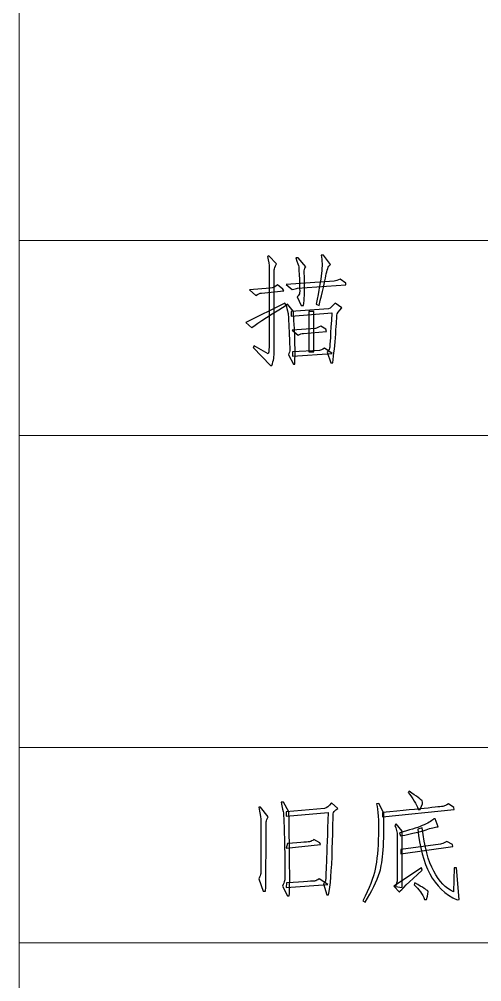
# Model space of a CAD drawing. Header units: millimetres. Extents: x -894 to 2281, y 379 to 1725.
# Drawn here: x -894.2 to -840.9, y 607.8 to 718.7 of the extents above; entities that cross this region are included whole.
import ezdxf

# ---------------------------------------------------------------- set-up
doc = ezdxf.new("R2010")
doc.units = ezdxf.units.MM
doc.layers.add('layer 1', color=7, linetype='Continuous')

msp = doc.modelspace()

# ---------------------------------------------------------------- linework, layer by layer
at = {"layer": 'layer 1', "color": 1, "lineweight": 9}
for points in [[(-894.236, 1713.062), (-894.236, 1713.062), (-894.236, 378.7), (-894.236, 378.7)], [(-773.752, 693.196), (-773.752, 693.196), (-894.236, 693.196), (-894.236, 693.196)], [(-773.752, 670.732), (-773.752, 670.732), (-894.236, 670.732), (-894.236, 670.732)], [(-773.752, 634.79), (-773.752, 634.79), (-894.236, 634.79), (-894.236, 634.79)], [(-773.752, 612.326), (-773.752, 612.326), (-894.236, 612.326), (-894.236, 612.326)]]:
    msp.add_open_spline(points, degree=3, dxfattribs=at)
at = {"layer": 'layer 1', "color": 1}
for points, knots in [([(-865.54, 680.123), (-865.471, 680.438), (-865.435, 680.79), (-865.435, 681.174), (-865.435, 681.174), (-865.435, 681.174), (-865.435, 690.072), (-865.435, 690.072), (-865.435, 690.072), (-865.435, 690.389), (-865.504, 690.812), (-865.646, 691.337), (-865.646, 691.337), (-865.646, 691.337), (-865.486, 691.443), (-865.486, 691.443), (-865.486, 691.443), (-865.486, 691.443), (-864.592, 690.495), (-864.592, 690.495), (-864.592, 690.495), (-864.768, 690.178), (-864.855, 689.951), (-864.855, 689.81), (-864.855, 689.81), (-864.855, 689.67), (-864.855, 686.546), (-864.855, 680.438), (-864.855, 680.438), (-864.855, 679.876), (-864.943, 679.332), (-865.118, 678.807), (-865.118, 678.807), (-865.118, 678.807), (-865.278, 678.807), (-865.278, 678.807), (-865.278, 678.807), (-865.278, 678.807), (-867.277, 680.86), (-867.277, 680.86), (-867.277, 680.86), (-867.277, 680.86), (-867.171, 681.071), (-867.171, 681.071), (-867.171, 681.071), (-867.171, 681.071), (-865.54, 680.123), (-865.54, 680.123)], [0, 0, 0, 0, 0.0833333, 0.0833333, 0.0833333, 0.0833333, 0.1666667, 0.1666667, 0.1666667, 0.1666667, 0.25, 0.25, 0.25, 0.25, 0.3333333, 0.3333333, 0.3333333, 0.3333333, 0.4166667, 0.4166667, 0.4166667, 0.4166667, 0.5, 0.5, 0.5, 0.5, 0.5833333, 0.5833333, 0.5833333, 0.5833333, 0.6666667, 0.6666667, 0.6666667, 0.6666667, 0.75, 0.75, 0.75, 0.75, 0.8333333, 0.8333333, 0.8333333, 0.8333333, 0.9166667, 0.9166667, 0.9166667, 0.9166667, 1, 1, 1, 1]), ([(-861.486, 685.703), (-861.486, 685.703), (-861.748, 685.703), (-861.748, 685.703), (-861.748, 685.703), (-861.748, 685.703), (-862.222, 686.703), (-862.222, 686.703), (-862.222, 686.703), (-862.047, 686.88), (-861.951, 687.038), (-861.933, 687.177), (-861.933, 687.177), (-861.917, 687.318), (-861.924, 687.826), (-861.96, 688.704), (-861.96, 688.704), (-861.996, 689.583), (-862.02, 690.072), (-862.038, 690.178), (-862.038, 690.178), (-862.056, 690.284), (-862.171, 690.618), (-862.382, 691.18), (-862.382, 691.18), (-862.382, 691.18), (-862.117, 691.18), (-862.117, 691.18), (-862.117, 691.18), (-862.117, 691.18), (-861.223, 690.178), (-861.223, 690.178), (-861.223, 690.178), (-861.362, 689.933), (-861.425, 689.731), (-861.407, 689.574), (-861.407, 689.574), (-861.389, 689.414), (-861.371, 688.916), (-861.355, 688.073), (-861.355, 688.073), (-861.337, 687.231), (-861.38, 686.44), (-861.486, 685.703)], [0, 0, 0, 0, 0.0909091, 0.0909091, 0.0909091, 0.0909091, 0.1818182, 0.1818182, 0.1818182, 0.1818182, 0.2727273, 0.2727273, 0.2727273, 0.2727273, 0.3636364, 0.3636364, 0.3636364, 0.3636364, 0.4545455, 0.4545455, 0.4545455, 0.4545455, 0.5454545, 0.5454545, 0.5454545, 0.5454545, 0.6363636, 0.6363636, 0.6363636, 0.6363636, 0.7272727, 0.7272727, 0.7272727, 0.7272727, 0.8181818, 0.8181818, 0.8181818, 0.8181818, 0.9090909, 0.9090909, 0.9090909, 0.9090909, 1, 1, 1, 1]), ([(-858.379, 690.441), (-858.626, 690.232), (-858.801, 689.792), (-858.907, 689.127), (-858.907, 689.127), (-859.012, 688.46), (-859.275, 687.318), (-859.695, 685.703), (-859.695, 685.703), (-859.695, 685.703), (-860.012, 685.86), (-860.012, 685.86), (-860.012, 685.86), (-859.695, 687.442), (-859.493, 688.626), (-859.405, 689.414), (-859.405, 689.414), (-859.318, 690.205), (-859.327, 690.899), (-859.432, 691.494), (-859.432, 691.494), (-859.432, 691.494), (-859.17, 691.494), (-859.17, 691.494), (-859.17, 691.494), (-859.17, 691.494), (-858.379, 690.441), (-858.379, 690.441)], [0, 0, 0, 0, 0.1428571, 0.1428571, 0.1428571, 0.1428571, 0.2857143, 0.2857143, 0.2857143, 0.2857143, 0.4285714, 0.4285714, 0.4285714, 0.4285714, 0.5714286, 0.5714286, 0.5714286, 0.5714286, 0.7142857, 0.7142857, 0.7142857, 0.7142857, 0.8571429, 0.8571429, 0.8571429, 0.8571429, 1, 1, 1, 1]), ([(-857.959, 688.493), (-857.748, 688.529), (-857.521, 688.617), (-857.274, 688.756), (-857.274, 688.756), (-857.274, 688.756), (-856.588, 688.284), (-856.588, 688.284), (-856.588, 688.284), (-856.588, 688.284), (-856.588, 688.073), (-856.588, 688.073), (-856.588, 688.073), (-856.588, 688.073), (-862.171, 687.705), (-862.171, 687.705), (-862.171, 687.705), (-862.31, 687.669), (-862.521, 687.617), (-862.802, 687.545), (-862.802, 687.545), (-862.802, 687.545), (-863.487, 688.125), (-863.487, 688.125), (-863.487, 688.125), (-863.487, 688.125), (-857.959, 688.493), (-857.959, 688.493)], [0, 0, 0, 0, 0.1428571, 0.1428571, 0.1428571, 0.1428571, 0.2857143, 0.2857143, 0.2857143, 0.2857143, 0.4285714, 0.4285714, 0.4285714, 0.4285714, 0.5714286, 0.5714286, 0.5714286, 0.5714286, 0.7142857, 0.7142857, 0.7142857, 0.7142857, 0.8571429, 0.8571429, 0.8571429, 0.8571429, 1, 1, 1, 1]), ([(-863.856, 687.599), (-863.856, 687.599), (-863.75, 687.388), (-863.75, 687.388), (-863.75, 687.388), (-863.75, 687.388), (-866.329, 687.125), (-866.329, 687.125), (-866.329, 687.125), (-866.506, 687.125), (-866.715, 687.038), (-866.962, 686.862), (-866.962, 686.862), (-866.962, 686.862), (-867.699, 687.494), (-867.699, 687.494), (-867.699, 687.494), (-867.699, 687.494), (-865.329, 687.705), (-865.329, 687.705), (-865.329, 687.705), (-864.979, 687.738), (-864.698, 687.862), (-864.487, 688.073), (-864.487, 688.073), (-864.487, 688.073), (-863.856, 687.599), (-863.856, 687.599)], [0, 0, 0, 0, 0.1428571, 0.1428571, 0.1428571, 0.1428571, 0.2857143, 0.2857143, 0.2857143, 0.2857143, 0.4285714, 0.4285714, 0.4285714, 0.4285714, 0.5714286, 0.5714286, 0.5714286, 0.5714286, 0.7142857, 0.7142857, 0.7142857, 0.7142857, 0.8571429, 0.8571429, 0.8571429, 0.8571429, 1, 1, 1, 1]), ([(-867.436, 683.124), (-867.436, 683.124), (-868.119, 683.756), (-868.119, 683.756), (-868.119, 683.756), (-868.119, 683.756), (-863.644, 685.966), (-863.644, 685.966), (-863.644, 685.966), (-863.644, 685.966), (-863.487, 685.757), (-863.487, 685.757), (-863.487, 685.757), (-865.909, 684.248), (-867.225, 683.369), (-867.436, 683.124)], [0, 0, 0, 0, 0.25, 0.25, 0.25, 0.25, 0.5, 0.5, 0.5, 0.5, 0.75, 0.75, 0.75, 0.75, 1, 1, 1, 1]), ([(-863.487, 685.757), (-863.487, 685.757), (-863.328, 685.86), (-863.328, 685.86), (-863.328, 685.86), (-863.328, 685.86), (-862.645, 685.018), (-862.645, 685.018), (-862.645, 685.018), (-862.47, 682.176), (-862.416, 680.157), (-862.485, 678.964), (-862.485, 678.964), (-862.485, 678.964), (-862.645, 678.964), (-862.645, 678.964), (-862.645, 678.964), (-862.645, 678.964), (-863.224, 680.018), (-863.224, 680.018), (-863.224, 680.018), (-863.119, 680.262), (-863.065, 680.456), (-863.065, 680.597), (-863.065, 680.597), (-863.065, 680.736), (-863.092, 681.449), (-863.143, 682.729), (-863.143, 682.729), (-863.197, 684.009), (-863.233, 684.695), (-863.249, 684.782), (-863.249, 684.782), (-863.267, 684.87), (-863.346, 685.196), (-863.487, 685.757)], [0, 0, 0, 0, 0.1111111, 0.1111111, 0.1111111, 0.1111111, 0.2222222, 0.2222222, 0.2222222, 0.2222222, 0.3333333, 0.3333333, 0.3333333, 0.3333333, 0.4444444, 0.4444444, 0.4444444, 0.4444444, 0.5555556, 0.5555556, 0.5555556, 0.5555556, 0.6666667, 0.6666667, 0.6666667, 0.6666667, 0.7777778, 0.7777778, 0.7777778, 0.7777778, 0.8888889, 0.8888889, 0.8888889, 0.8888889, 1, 1, 1, 1]), ([(-862.908, 685.018), (-862.908, 685.018), (-858.59, 685.335), (-858.59, 685.335), (-858.59, 685.335), (-858.379, 685.404), (-858.134, 685.616), (-857.853, 685.966), (-857.853, 685.966), (-857.853, 685.966), (-857.062, 685.44), (-857.062, 685.44), (-857.062, 685.44), (-857.449, 685.054), (-857.642, 684.773), (-857.642, 684.598), (-857.642, 684.598), (-857.642, 684.423), (-857.687, 683.702), (-857.775, 682.439), (-857.775, 682.439), (-857.862, 681.174), (-857.977, 680.069), (-858.116, 679.121), (-858.116, 679.121), (-858.116, 679.121), (-858.327, 679.121), (-858.327, 679.121), (-858.327, 679.121), (-858.327, 679.121), (-858.747, 680.332), (-858.747, 680.332), (-858.747, 680.332), (-858.572, 680.543), (-858.475, 680.736), (-858.46, 680.912), (-858.46, 680.912), (-858.442, 681.087), (-858.363, 682.403), (-858.222, 684.861), (-858.222, 684.861), (-858.222, 684.861), (-862.908, 684.492), (-862.908, 684.492), (-862.908, 684.492), (-862.908, 684.492), (-862.908, 685.018), (-862.908, 685.018)], [0, 0, 0, 0, 0.0833333, 0.0833333, 0.0833333, 0.0833333, 0.1666667, 0.1666667, 0.1666667, 0.1666667, 0.25, 0.25, 0.25, 0.25, 0.3333333, 0.3333333, 0.3333333, 0.3333333, 0.4166667, 0.4166667, 0.4166667, 0.4166667, 0.5, 0.5, 0.5, 0.5, 0.5833333, 0.5833333, 0.5833333, 0.5833333, 0.6666667, 0.6666667, 0.6666667, 0.6666667, 0.75, 0.75, 0.75, 0.75, 0.8333333, 0.8333333, 0.8333333, 0.8333333, 0.9166667, 0.9166667, 0.9166667, 0.9166667, 1, 1, 1, 1]), ([(-860.275, 685.018), (-860.275, 685.018), (-860.275, 680.386), (-860.275, 680.386), (-860.275, 680.386), (-860.275, 680.386), (-860.854, 680.386), (-860.854, 680.386), (-860.854, 680.386), (-860.854, 680.386), (-860.854, 685.018), (-860.854, 685.018), (-860.854, 685.018), (-860.854, 685.018), (-860.275, 685.018), (-860.275, 685.018)], [0, 0, 0, 0, 0.25, 0.25, 0.25, 0.25, 0.5, 0.5, 0.5, 0.5, 0.75, 0.75, 0.75, 0.75, 1, 1, 1, 1]), ([(-858.853, 682.702), (-858.853, 682.702), (-861.486, 682.491), (-861.486, 682.491), (-861.486, 682.491), (-861.661, 682.491), (-861.872, 682.421), (-862.117, 682.282), (-862.117, 682.282), (-862.117, 682.282), (-862.802, 682.859), (-862.802, 682.859), (-862.802, 682.859), (-862.802, 682.859), (-860.118, 683.07), (-860.118, 683.07), (-860.118, 683.07), (-859.942, 683.106), (-859.731, 683.194), (-859.486, 683.333), (-859.486, 683.333), (-859.486, 683.333), (-858.907, 682.965), (-858.907, 682.965), (-858.907, 682.965), (-858.907, 682.965), (-858.853, 682.702), (-858.853, 682.702)], [0, 0, 0, 0, 0.1428571, 0.1428571, 0.1428571, 0.1428571, 0.2857143, 0.2857143, 0.2857143, 0.2857143, 0.4285714, 0.4285714, 0.4285714, 0.4285714, 0.5714286, 0.5714286, 0.5714286, 0.5714286, 0.7142857, 0.7142857, 0.7142857, 0.7142857, 0.8571429, 0.8571429, 0.8571429, 0.8571429, 1, 1, 1, 1]), ([(-862.75, 679.86), (-862.75, 679.86), (-862.75, 680.386), (-862.75, 680.386), (-862.75, 680.386), (-862.75, 680.386), (-859.644, 680.543), (-859.644, 680.543), (-859.644, 680.543), (-859.502, 680.543), (-859.309, 680.631), (-859.064, 680.806), (-859.064, 680.806), (-859.064, 680.806), (-858.17, 680.175), (-858.17, 680.175), (-858.17, 680.175), (-858.17, 680.175), (-862.75, 679.86), (-862.75, 679.86)], [0, 0, 0, 0, 0.2, 0.2, 0.2, 0.2, 0.4, 0.4, 0.4, 0.4, 0.6, 0.6, 0.6, 0.6, 0.8, 0.8, 0.8, 0.8, 1, 1, 1, 1]), ([(-848.27, 627.683), (-848.481, 628.315), (-848.868, 628.964), (-849.429, 629.631), (-849.429, 629.631), (-849.429, 629.631), (-849.324, 629.788), (-849.324, 629.788), (-849.324, 629.788), (-848.412, 629.157), (-847.902, 628.78), (-847.796, 628.656), (-847.796, 628.656), (-847.693, 628.532), (-847.78, 628.209), (-848.061, 627.683), (-848.061, 627.683), (-848.061, 627.683), (-848.27, 627.683), (-848.27, 627.683)], [0, 0, 0, 0, 0.2, 0.2, 0.2, 0.2, 0.4, 0.4, 0.4, 0.4, 0.6, 0.6, 0.6, 0.6, 0.8, 0.8, 0.8, 0.8, 1, 1, 1, 1]), ([(-863.671, 623.39), (-863.723, 625.83), (-863.768, 627.128), (-863.802, 627.288), (-863.802, 627.288), (-863.838, 627.445), (-863.925, 627.859), (-864.067, 628.526), (-864.067, 628.526), (-864.067, 628.526), (-863.802, 628.526), (-863.802, 628.526), (-863.802, 628.526), (-863.802, 628.526), (-863.17, 627.418), (-863.17, 627.418), (-863.17, 627.418), (-863.065, 622.155), (-863.047, 618.925), (-863.119, 617.732), (-863.119, 617.732), (-863.119, 617.732), (-863.328, 617.732), (-863.328, 617.732), (-863.328, 617.732), (-863.328, 617.732), (-863.907, 618.837), (-863.907, 618.837), (-863.907, 618.837), (-863.802, 619.082), (-863.723, 619.293), (-863.671, 619.468), (-863.671, 619.468), (-863.617, 619.643), (-863.617, 620.951), (-863.671, 623.39)], [0, 0, 0, 0, 0.1111111, 0.1111111, 0.1111111, 0.1111111, 0.2222222, 0.2222222, 0.2222222, 0.2222222, 0.3333333, 0.3333333, 0.3333333, 0.3333333, 0.4444444, 0.4444444, 0.4444444, 0.4444444, 0.5555556, 0.5555556, 0.5555556, 0.5555556, 0.6666667, 0.6666667, 0.6666667, 0.6666667, 0.7777778, 0.7777778, 0.7777778, 0.7777778, 0.8888889, 0.8888889, 0.8888889, 0.8888889, 1, 1, 1, 1]), ([(-865.54, 626.841), (-865.68, 626.594), (-865.761, 626.401), (-865.776, 626.261), (-865.776, 626.261), (-865.794, 626.12), (-865.803, 625.042), (-865.803, 623.022), (-865.803, 623.022), (-865.803, 621.005), (-865.821, 619.417), (-865.855, 618.257), (-865.855, 618.257), (-865.855, 618.257), (-866.12, 618.257), (-866.12, 618.257), (-866.12, 618.257), (-866.12, 618.257), (-866.646, 619.679), (-866.646, 619.679), (-866.646, 619.679), (-866.506, 619.96), (-866.425, 620.171), (-866.41, 620.311), (-866.41, 620.311), (-866.392, 620.452), (-866.383, 621.479), (-866.383, 623.39), (-866.383, 623.39), (-866.383, 625.304), (-866.392, 626.376), (-866.41, 626.603), (-866.41, 626.603), (-866.425, 626.832), (-866.506, 627.279), (-866.646, 627.946), (-866.646, 627.946), (-866.646, 627.946), (-866.434, 627.946), (-866.434, 627.946), (-866.434, 627.946), (-866.434, 627.946), (-865.54, 626.841), (-865.54, 626.841)], [0, 0, 0, 0, 0.0909091, 0.0909091, 0.0909091, 0.0909091, 0.1818182, 0.1818182, 0.1818182, 0.1818182, 0.2727273, 0.2727273, 0.2727273, 0.2727273, 0.3636364, 0.3636364, 0.3636364, 0.3636364, 0.4545455, 0.4545455, 0.4545455, 0.4545455, 0.5454545, 0.5454545, 0.5454545, 0.5454545, 0.6363636, 0.6363636, 0.6363636, 0.6363636, 0.7272727, 0.7272727, 0.7272727, 0.7272727, 0.8181818, 0.8181818, 0.8181818, 0.8181818, 0.9090909, 0.9090909, 0.9090909, 0.9090909, 1, 1, 1, 1]), ([(-858.59, 617.837), (-858.59, 617.837), (-858.801, 617.837), (-858.801, 617.837), (-858.801, 617.837), (-858.801, 617.837), (-859.17, 619.1), (-859.17, 619.1), (-859.17, 619.1), (-859.028, 619.275), (-858.949, 619.435), (-858.931, 619.574), (-858.931, 619.574), (-858.916, 619.715), (-858.819, 622.294), (-858.644, 627.315), (-858.644, 627.315), (-858.644, 627.315), (-863.487, 626.893), (-863.487, 626.893), (-863.487, 626.893), (-863.487, 626.893), (-863.487, 627.418), (-863.487, 627.418), (-863.487, 627.418), (-863.487, 627.418), (-859.064, 627.787), (-859.064, 627.787), (-859.064, 627.787), (-858.819, 627.823), (-858.554, 628.034), (-858.273, 628.42), (-858.273, 628.42), (-858.273, 628.42), (-857.536, 627.787), (-857.536, 627.787), (-857.536, 627.787), (-857.889, 627.542), (-858.064, 627.34), (-858.064, 627.182), (-858.064, 627.182), (-858.064, 627.025), (-858.098, 625.673), (-858.17, 623.128), (-858.17, 623.128), (-858.24, 620.582), (-858.379, 618.819), (-858.59, 617.837)], [0, 0, 0, 0, 0.0833333, 0.0833333, 0.0833333, 0.0833333, 0.1666667, 0.1666667, 0.1666667, 0.1666667, 0.25, 0.25, 0.25, 0.25, 0.3333333, 0.3333333, 0.3333333, 0.3333333, 0.4166667, 0.4166667, 0.4166667, 0.4166667, 0.5, 0.5, 0.5, 0.5, 0.5833333, 0.5833333, 0.5833333, 0.5833333, 0.6666667, 0.6666667, 0.6666667, 0.6666667, 0.75, 0.75, 0.75, 0.75, 0.8333333, 0.8333333, 0.8333333, 0.8333333, 0.9166667, 0.9166667, 0.9166667, 0.9166667, 1, 1, 1, 1]), ([(-852.799, 628.366), (-852.799, 628.366), (-852.219, 627.261), (-852.219, 627.261), (-852.219, 627.261), (-852.186, 623.855), (-852.343, 621.602), (-852.693, 620.495), (-852.693, 620.495), (-853.044, 619.39), (-853.605, 618.224), (-854.378, 616.995), (-854.378, 616.995), (-854.378, 616.995), (-854.641, 617.152), (-854.641, 617.152), (-854.641, 617.152), (-853.904, 618.592), (-853.43, 619.812), (-853.219, 620.812), (-853.219, 620.812), (-853.01, 621.811), (-852.886, 623.137), (-852.85, 624.788), (-852.85, 624.788), (-852.817, 626.437), (-852.886, 627.611), (-853.062, 628.315), (-853.062, 628.315), (-853.062, 628.315), (-852.799, 628.366), (-852.799, 628.366)], [0, 0, 0, 0, 0.125, 0.125, 0.125, 0.125, 0.25, 0.25, 0.25, 0.25, 0.375, 0.375, 0.375, 0.375, 0.5, 0.5, 0.5, 0.5, 0.625, 0.625, 0.625, 0.625, 0.75, 0.75, 0.75, 0.75, 0.875, 0.875, 0.875, 0.875, 1, 1, 1, 1]), ([(-844.164, 627.892), (-844.164, 627.892), (-844.112, 627.683), (-844.112, 627.683), (-844.112, 627.683), (-844.112, 627.683), (-852.376, 626.841), (-852.376, 626.841), (-852.376, 626.841), (-852.376, 626.841), (-852.376, 627.315), (-852.376, 627.315), (-852.376, 627.315), (-847.708, 627.771), (-845.35, 628.016), (-845.296, 628.052), (-845.296, 628.052), (-845.244, 628.085), (-845.076, 628.173), (-844.795, 628.315), (-844.795, 628.315), (-844.795, 628.315), (-844.164, 627.892), (-844.164, 627.892)], [0, 0, 0, 0, 0.1666667, 0.1666667, 0.1666667, 0.1666667, 0.3333333, 0.3333333, 0.3333333, 0.3333333, 0.5, 0.5, 0.5, 0.5, 0.6666667, 0.6666667, 0.6666667, 0.6666667, 0.8333333, 0.8333333, 0.8333333, 0.8333333, 1, 1, 1, 1]), ([(-850.323, 624.628), (-850.323, 624.628), (-850.429, 624.997), (-850.429, 624.997), (-850.429, 624.997), (-849.306, 625.277), (-848.43, 625.549), (-847.796, 625.814), (-847.796, 625.814), (-847.165, 626.077), (-846.727, 626.331), (-846.48, 626.576), (-846.48, 626.576), (-846.48, 626.576), (-846.322, 626.576), (-846.322, 626.576), (-846.322, 626.576), (-846.322, 626.576), (-845.954, 625.682), (-845.954, 625.682), (-845.954, 625.682), (-846.34, 625.646), (-846.805, 625.534), (-847.349, 625.34), (-847.349, 625.34), (-847.893, 625.147), (-848.886, 624.909), (-850.323, 624.628)], [0, 0, 0, 0, 0.1428571, 0.1428571, 0.1428571, 0.1428571, 0.2857143, 0.2857143, 0.2857143, 0.2857143, 0.4285714, 0.4285714, 0.4285714, 0.4285714, 0.5714286, 0.5714286, 0.5714286, 0.5714286, 0.7142857, 0.7142857, 0.7142857, 0.7142857, 0.8571429, 0.8571429, 0.8571429, 0.8571429, 1, 1, 1, 1]), ([(-850.692, 619.417), (-850.692, 619.417), (-850.692, 624.577), (-850.692, 624.577), (-850.692, 624.577), (-850.692, 625.069), (-850.782, 625.489), (-850.957, 625.839), (-850.957, 625.839), (-850.957, 625.839), (-850.797, 625.999), (-850.797, 625.999), (-850.797, 625.999), (-850.797, 625.999), (-850.114, 625.156), (-850.114, 625.156), (-850.114, 625.156), (-850.114, 625.156), (-850.114, 618.68), (-850.114, 618.68), (-850.114, 618.68), (-850.114, 618.68), (-850.903, 618.785), (-850.903, 618.785), (-850.903, 618.785), (-850.903, 618.785), (-850.692, 619.417), (-850.692, 619.417)], [0, 0, 0, 0, 0.1428571, 0.1428571, 0.1428571, 0.1428571, 0.2857143, 0.2857143, 0.2857143, 0.2857143, 0.4285714, 0.4285714, 0.4285714, 0.4285714, 0.5714286, 0.5714286, 0.5714286, 0.5714286, 0.7142857, 0.7142857, 0.7142857, 0.7142857, 0.8571429, 0.8571429, 0.8571429, 0.8571429, 1, 1, 1, 1]), ([(-844.112, 620.944), (-844.112, 620.944), (-843.849, 620.944), (-843.849, 620.944), (-843.849, 620.944), (-843.849, 620.944), (-843.532, 617.309), (-843.532, 617.309), (-843.532, 617.309), (-843.532, 617.309), (-843.795, 617.258), (-843.795, 617.258), (-843.795, 617.258), (-845.166, 617.889), (-846.208, 618.891), (-846.929, 620.259), (-846.929, 620.259), (-847.648, 621.627), (-848.113, 623.348), (-848.324, 625.419), (-848.324, 625.419), (-848.324, 625.419), (-847.796, 625.576), (-847.796, 625.576), (-847.796, 625.576), (-847.551, 623.399), (-847.113, 621.724), (-846.48, 620.549), (-846.48, 620.549), (-845.848, 619.372), (-845.094, 618.592), (-844.218, 618.206), (-844.218, 618.206), (-844.218, 618.206), (-844.112, 620.944), (-844.112, 620.944)], [0, 0, 0, 0, 0.1111111, 0.1111111, 0.1111111, 0.1111111, 0.2222222, 0.2222222, 0.2222222, 0.2222222, 0.3333333, 0.3333333, 0.3333333, 0.3333333, 0.4444444, 0.4444444, 0.4444444, 0.4444444, 0.5555556, 0.5555556, 0.5555556, 0.5555556, 0.6666667, 0.6666667, 0.6666667, 0.6666667, 0.7777778, 0.7777778, 0.7777778, 0.7777778, 0.8888889, 0.8888889, 0.8888889, 0.8888889, 1, 1, 1, 1]), ([(-859.538, 623.629), (-859.538, 623.629), (-863.487, 623.206), (-863.487, 623.206), (-863.487, 623.206), (-863.487, 623.206), (-863.328, 623.734), (-863.328, 623.734), (-863.328, 623.734), (-861.679, 623.873), (-860.809, 623.952), (-860.722, 623.97), (-860.722, 623.97), (-860.634, 623.988), (-860.486, 624.067), (-860.275, 624.208), (-860.275, 624.208), (-860.275, 624.208), (-859.59, 623.84), (-859.59, 623.84), (-859.59, 623.84), (-859.59, 623.84), (-859.538, 623.629), (-859.538, 623.629)], [0, 0, 0, 0, 0.1666667, 0.1666667, 0.1666667, 0.1666667, 0.3333333, 0.3333333, 0.3333333, 0.3333333, 0.5, 0.5, 0.5, 0.5, 0.6666667, 0.6666667, 0.6666667, 0.6666667, 0.8333333, 0.8333333, 0.8333333, 0.8333333, 1, 1, 1, 1]), ([(-850.272, 623.049), (-850.272, 623.049), (-845.691, 623.68), (-845.691, 623.68), (-845.691, 623.68), (-845.586, 623.68), (-845.341, 623.786), (-844.954, 623.997), (-844.954, 623.997), (-844.954, 623.997), (-844.323, 623.629), (-844.323, 623.629), (-844.323, 623.629), (-844.323, 623.629), (-844.269, 623.417), (-844.269, 623.417), (-844.269, 623.417), (-844.269, 623.417), (-850.272, 622.575), (-850.272, 622.575), (-850.272, 622.575), (-850.272, 622.575), (-850.272, 623.049), (-850.272, 623.049)], [0, 0, 0, 0, 0.1666667, 0.1666667, 0.1666667, 0.1666667, 0.3333333, 0.3333333, 0.3333333, 0.3333333, 0.5, 0.5, 0.5, 0.5, 0.6666667, 0.6666667, 0.6666667, 0.6666667, 0.8333333, 0.8333333, 0.8333333, 0.8333333, 1, 1, 1, 1]), ([(-847.902, 620.944), (-847.902, 620.944), (-847.796, 620.679), (-847.796, 620.679), (-847.796, 620.679), (-849.378, 619.275), (-850.254, 618.433), (-850.429, 618.152), (-850.429, 618.152), (-850.429, 618.152), (-851.062, 618.837), (-851.062, 618.837), (-851.062, 618.837), (-851.062, 618.837), (-847.902, 620.944), (-847.902, 620.944)], [0, 0, 0, 0, 0.25, 0.25, 0.25, 0.25, 0.5, 0.5, 0.5, 0.5, 0.75, 0.75, 0.75, 0.75, 1, 1, 1, 1]), ([(-863.487, 618.68), (-863.487, 618.68), (-863.433, 619.205), (-863.433, 619.205), (-863.433, 619.205), (-861.328, 619.347), (-860.232, 619.426), (-860.145, 619.444), (-860.145, 619.444), (-860.055, 619.459), (-859.906, 619.54), (-859.695, 619.679), (-859.695, 619.679), (-859.695, 619.679), (-858.696, 619.048), (-858.696, 619.048), (-858.696, 619.048), (-858.696, 619.048), (-863.487, 618.68), (-863.487, 618.68)], [0, 0, 0, 0, 0.2, 0.2, 0.2, 0.2, 0.4, 0.4, 0.4, 0.4, 0.6, 0.6, 0.6, 0.6, 0.8, 0.8, 0.8, 0.8, 1, 1, 1, 1]), ([(-848.744, 618.994), (-848.744, 618.994), (-848.638, 619.205), (-848.638, 619.205), (-848.638, 619.205), (-847.726, 618.68), (-847.234, 618.372), (-847.165, 618.284), (-847.165, 618.284), (-847.095, 618.197), (-847.147, 617.871), (-847.322, 617.309), (-847.322, 617.309), (-847.322, 617.309), (-847.533, 617.309), (-847.533, 617.309), (-847.533, 617.309), (-847.78, 617.943), (-848.182, 618.505), (-848.744, 618.994)], [0, 0, 0, 0, 0.2, 0.2, 0.2, 0.2, 0.4, 0.4, 0.4, 0.4, 0.6, 0.6, 0.6, 0.6, 0.8, 0.8, 0.8, 0.8, 1, 1, 1, 1])]:
    msp.add_open_spline(points, degree=3, knots=knots, dxfattribs=at)

doc.saveas('drawing.dxf')
